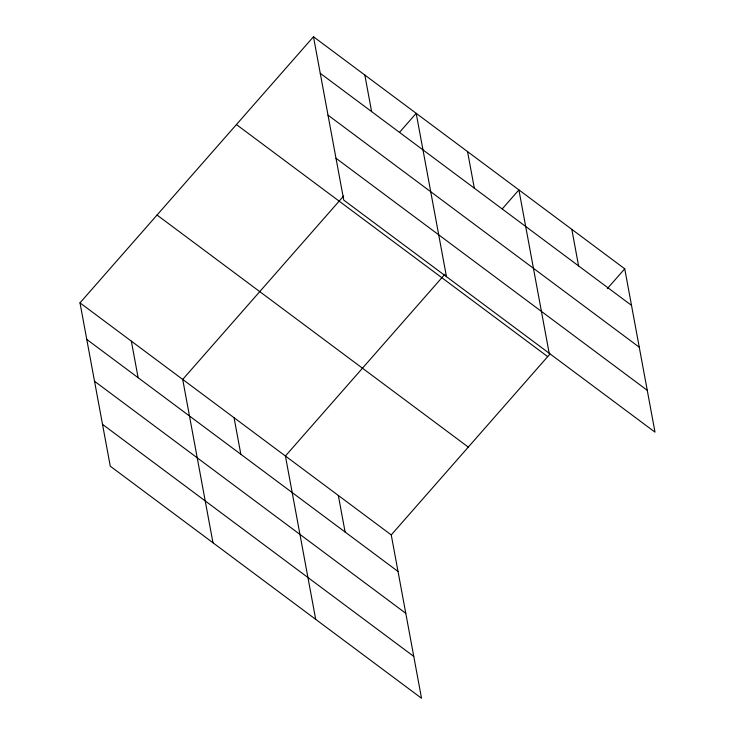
<?xml version="1.0" encoding="UTF-8"?>
<svg xmlns="http://www.w3.org/2000/svg" width="735" height="735" viewBox="0 0 735 735"><rect width="100%" height="100%" fill="white"/><g stroke="black" fill="none" stroke-linecap="round" stroke-linejoin="round"><path stroke-width="1.1" d="M79.996 302.857L391.25 534.915L421.522 698.25L110.268 466.192L79.996 302.857L313.477 36.75L624.732 268.808L655.004 432.143L343.75 200.085L313.477 36.75M343.677 195.979L182.703 379.435L212.975 542.77M399.574 132.272L416.194 113.328L446.467 276.663M444.877 274.274L285.419 456.012L315.692 619.348M502.29 208.85L518.91 189.906L549.183 353.241M391.25 534.915L549.945 354.04M607.358 288.607L624.732 268.808M320.258 73.307L631.512 305.365M328.012 115.147L639.266 347.205M335.996 158.255L647.25 390.303M236.431 124.564L547.685 356.622M157.042 215.043L468.296 447.1M86.767 339.414L398.021 571.472M94.521 381.254L405.775 613.302M102.514 424.352L413.768 656.41M571.821 229.357L578.592 265.914M467.552 151.621L474.323 188.178M364.836 75.044L371.616 111.601M338.33 495.463L345.11 532.021M234.061 417.719L240.841 454.276M131.354 341.141L138.125 377.698"/></g></svg>
